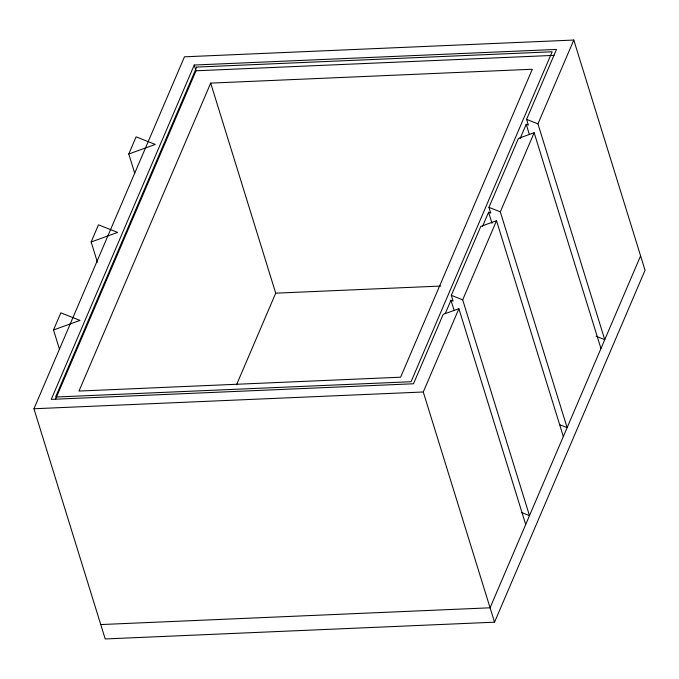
<?xml version="1.0" encoding="UTF-8"?>
<svg xmlns="http://www.w3.org/2000/svg" width="679" height="679" viewBox="0 0 679 679"><rect width="100%" height="100%" fill="white"/><g stroke="black" fill="none" stroke-linecap="round" stroke-linejoin="round"><path stroke-width="1.02" d="M53.514 329.969L60.847 312.824L80.029 320.412L53.514 329.969L59.472 349.218M91.147 241.979L98.472 224.834L117.662 232.422L91.147 241.979L97.42 262.247M128.772 153.997L136.106 136.852L155.287 144.44L128.772 153.997L134.731 173.247M33.95 408.758L184.467 56.815L573.789 40.044L645.05 270.242L494.533 622.185L105.211 638.956L33.95 408.758L423.272 391.987L458.894 308.707L443.175 314.369L413.494 383.771L51.256 399.379L194.245 65.031L556.483 49.423L526.581 119.36L528.355 125.114L526.217 124.265L520.106 138.558M55.534 399.286L196.027 70.786L194.245 65.031M210.694 83.11L78.993 391.062L400.61 377.201L532.311 69.25L210.694 83.11L275.716 293.167L236.538 384.772M445.254 313.571L450.958 300.237L453.097 301.086L451.323 295.331L480.808 226.387L496.519 220.726L563.324 436.529M482.48 226.54L488.591 212.255L490.73 213.096L488.948 207.341L518.433 138.397L534.152 132.736L600.957 348.548M521.769 512.586L529.493 515.641L462.688 299.829L496.519 220.726M559.403 424.596L567.126 427.651L500.321 211.84L534.152 132.736M596.069 336.232L604.751 339.67L537.946 123.858L573.789 40.044M640.594 255.856L490.077 607.798L100.755 624.57M196.027 70.786L554.03 55.364M275.716 293.167L440.756 286.054M526.581 119.36L537.946 123.858M488.948 207.341L500.321 211.84M451.323 295.331L462.688 299.829M526.217 124.265L529.348 134.366M488.591 212.255L492.029 223.366M458.894 308.707L525.699 524.519M450.958 300.237L454.09 310.337M423.272 391.987L494.533 622.185M196.689 67.085L55.585 397.028L411.05 381.717L552.163 51.774L196.689 67.085"/></g></svg>
